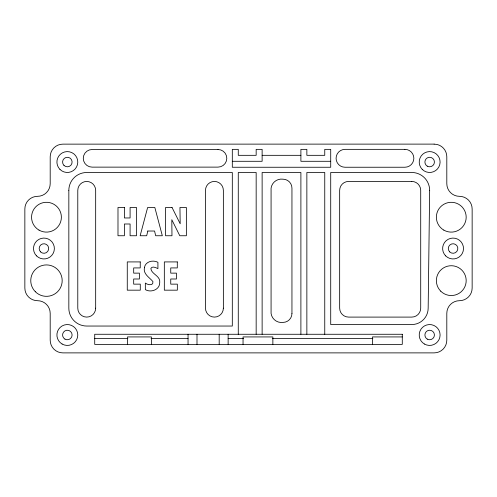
<?xml version="1.0" encoding="UTF-8"?>
<svg xmlns="http://www.w3.org/2000/svg" width="497" height="497" viewBox="0 0 497 497"><rect width="100%" height="100%" fill="white"/><g stroke="black" fill="none" stroke-linecap="round" stroke-linejoin="round"><path stroke-width="0.75" d="M262.13 155.325L300.896 155.325M232.31 161.289L262.13 161.289L262.13 149.361L256.166 149.361L256.166 155.325L238.274 155.325L238.274 149.361L232.31 149.361L232.31 167.253L330.716 167.253L330.716 149.361L324.752 149.361L324.752 155.325L306.86 155.325L306.86 149.361L300.896 149.361L300.896 161.289L330.716 161.289M402.284 336.929L372.464 336.929L372.464 344.384M94.716 338.42L127.891 338.42M151.026 338.42L188.052 338.42M228.135 338.42L243.611 338.42M272.25 338.42L372.868 338.42M324.752 334.27L324.752 172.484L306.86 172.484L306.86 334.27M300.896 334.27L300.896 172.49L262.13 172.49L262.13 334.27M272.865 344.384L272.865 336.929L243.045 336.929L243.045 344.384M256.166 334.27L256.166 172.49L238.274 172.49L238.274 334.27M228.135 334.27L228.135 344.384M219.189 334.27L219.189 344.384M196.998 334.27L196.998 344.384M188.052 334.27L188.052 344.384M151.374 344.384L151.374 336.929L127.518 336.929L127.518 344.384M68.834 190.394L68.834 308.152A17.892 17.892 0 0 0 86.726 326.044L232.31 326.044L232.31 172.49L86.726 172.502A17.892 17.892 0 0 0 68.834 190.394M429.656 190.37L428.166 308.152A16.401 16.401 0 0 1 411.764 324.553L330.716 324.553L330.716 172.484L411.764 172.478A17.892 17.892 0 0 1 429.656 190.37M144.41 267.666C142.993 274.095 149.529 277.438 152.927 281.582C153.84 286.142 147.454 284.967 145.341 283.06L145.341 289.639C150.982 293 159.984 289.639 159.736 282.445C160.593 275.742 151.02 274.077 150.889 268.33C152.486 265.852 155.928 267.666 157.916 268.628L157.916 262.298C152.977 259.645 145.304 261.472 144.41 267.666M147.808 231.024L146.683 235.746L140.148 235.746L147.634 207.491L154.834 207.491L162.326 235.746L155.66 235.746L154.579 231.024L147.808 231.024M434.129 144.118L62.87 144.142A12.673 12.673 0 0 0 50.197 156.816L50.197 183.654A12.673 12.673 0 0 1 37.523 196.327A12.673 12.673 0 0 0 24.85 209.001L24.85 288.024A12.673 12.673 0 0 0 37.523 300.697A12.673 12.673 0 0 1 50.197 313.371L50.197 340.209A12.673 12.673 0 0 0 62.87 352.882L434.129 352.882A12.673 12.673 0 0 0 446.803 340.209L446.803 313.371A12.673 12.673 0 0 1 459.476 300.697A12.673 12.673 0 0 0 472.15 288.024L472.15 209.001A12.673 12.673 0 0 0 459.476 196.327A12.673 12.673 0 0 1 446.803 183.654L446.803 156.791A12.673 12.673 0 0 0 437.41 144.546L434.129 144.118M404.906 149.349L345.024 149.355A8.946 8.946 0 0 0 336.084 158.301A8.946 8.946 0 0 0 345.03 167.247L404.906 167.24A8.946 8.946 0 0 0 413.852 158.294A8.946 8.946 0 0 0 404.906 149.349M217.997 149.498L92.094 149.504A8.816 8.816 0 0 0 83.279 158.319A8.816 8.816 0 0 0 92.094 167.135L217.997 167.122A8.816 8.816 0 0 0 226.806 158.313A8.816 8.816 0 0 0 217.997 149.498M411.764 181.424L348.602 181.43A8.946 8.946 0 0 0 339.662 190.376L339.662 308.152A8.946 8.946 0 0 0 348.608 317.098L411.764 317.098A8.946 8.946 0 0 0 420.711 308.152L420.711 190.37A8.946 8.946 0 0 0 411.764 181.424M124.399 207.491L117.988 207.491L117.988 235.746L124.399 235.746L124.399 223.998L130.09 223.998L130.09 235.746L136.507 235.746L136.507 207.491L130.09 207.491L130.09 217.966L124.399 217.966L124.399 207.491M172.037 207.491L165.563 207.491L165.563 235.746L171.974 235.746L171.807 219.705L179.784 235.746L186.369 235.746L186.369 207.491L179.951 207.491L180.187 223.787L172.037 207.491M140.241 261.919L127.269 261.919L127.269 290.173L140.284 290.173L140.284 284.141L133.681 284.141L133.681 278.997L139.377 278.997L139.377 273.133L133.681 273.133L133.681 267.926L140.241 267.926L140.241 261.919M177.299 261.919L164.327 261.919L164.327 290.173L177.342 290.173L177.342 284.141L170.738 284.141L170.738 278.997L176.435 278.997L176.435 273.133L170.738 273.133L170.738 267.926L177.299 267.926L177.299 261.919M402.284 334.27L94.716 334.27L94.716 344.384L402.284 344.384L402.284 334.27M291.95 313.458L291.95 188.127A8.946 8.946 0 0 0 283.004 179.181A10.543 10.543 0 0 0 271.076 188.127L271.076 313.458A10.543 10.543 0 0 0 283.004 322.404A8.946 8.946 0 0 0 291.95 313.458M223.364 308.152L223.364 190.382A8.946 8.946 0 0 0 214.418 181.436A8.946 8.946 0 0 0 205.472 190.382L205.472 308.152A8.946 8.946 0 0 0 214.418 317.098A8.946 8.946 0 0 0 223.364 308.152M95.672 308.152L95.672 190.388A8.946 8.946 0 0 0 86.726 181.448A8.946 8.946 0 0 0 77.781 190.394L77.781 308.152A8.946 8.946 0 0 0 86.726 317.098A8.946 8.946 0 0 0 95.672 308.152M59.963 169.415A10.437 10.437 0 0 0 77.426 164.737A10.437 10.437 0 0 0 64.641 151.958A10.437 10.437 0 0 0 59.963 169.415M36.554 255.893A10.437 10.437 0 0 0 54.018 251.215A10.437 10.437 0 0 0 41.232 238.436A10.437 10.437 0 0 0 36.554 255.893M64.958 339.128A4.771 4.771 0 0 0 72.115 334.99A4.771 4.771 0 0 0 64.958 330.859A4.771 4.771 0 0 0 64.958 339.128M62.125 344.03A10.437 10.437 0 0 0 77.781 334.99A10.437 10.437 0 0 0 62.125 325.951A10.437 10.437 0 0 0 62.125 344.03M427.271 339.128A4.771 4.771 0 0 0 434.428 334.99A4.771 4.771 0 0 0 427.271 330.859A4.771 4.771 0 0 0 427.271 339.128M424.438 344.03A10.437 10.437 0 0 0 440.093 334.99A10.437 10.437 0 0 0 424.438 325.951A10.437 10.437 0 0 0 424.438 344.03M449.692 251.886A4.771 4.771 0 0 0 457.675 249.749A4.771 4.771 0 0 0 451.829 243.909A4.771 4.771 0 0 0 449.692 251.886M445.685 255.893A10.437 10.437 0 0 0 463.148 251.215A10.437 10.437 0 0 0 450.363 238.436A10.437 10.437 0 0 0 445.685 255.893M427.271 166.172A4.771 4.771 0 0 0 434.428 162.034A4.771 4.771 0 0 0 427.271 157.903A4.771 4.771 0 0 0 427.271 166.172M422.276 169.415A10.437 10.437 0 0 0 439.739 164.737A10.437 10.437 0 0 0 426.954 151.958A10.437 10.437 0 0 0 422.276 169.415M63.97 165.408A4.771 4.771 0 0 0 71.953 163.271A4.771 4.771 0 0 0 66.107 157.431A4.771 4.771 0 0 0 63.97 165.408M40.561 251.886A4.771 4.771 0 0 0 48.544 249.749A4.771 4.771 0 0 0 42.699 243.909A4.771 4.771 0 0 0 40.561 251.886M443.821 230.117A14.91 14.91 0 0 0 466.186 217.201A14.91 14.91 0 0 0 443.821 204.292A14.91 14.91 0 0 0 443.821 230.117M440.733 291.174A14.91 14.91 0 0 0 465.677 284.489A14.91 14.91 0 0 0 447.418 266.23A14.91 14.91 0 0 0 440.733 291.174M35.362 291.739A15.711 15.711 0 0 0 61.647 284.694A15.711 15.711 0 0 0 42.4 265.454A15.711 15.711 0 0 0 35.362 291.739M39.014 230.117A14.91 14.91 0 0 0 61.379 217.201A14.91 14.91 0 0 0 39.014 204.292A14.91 14.91 0 0 0 39.014 230.117"/></g></svg>
